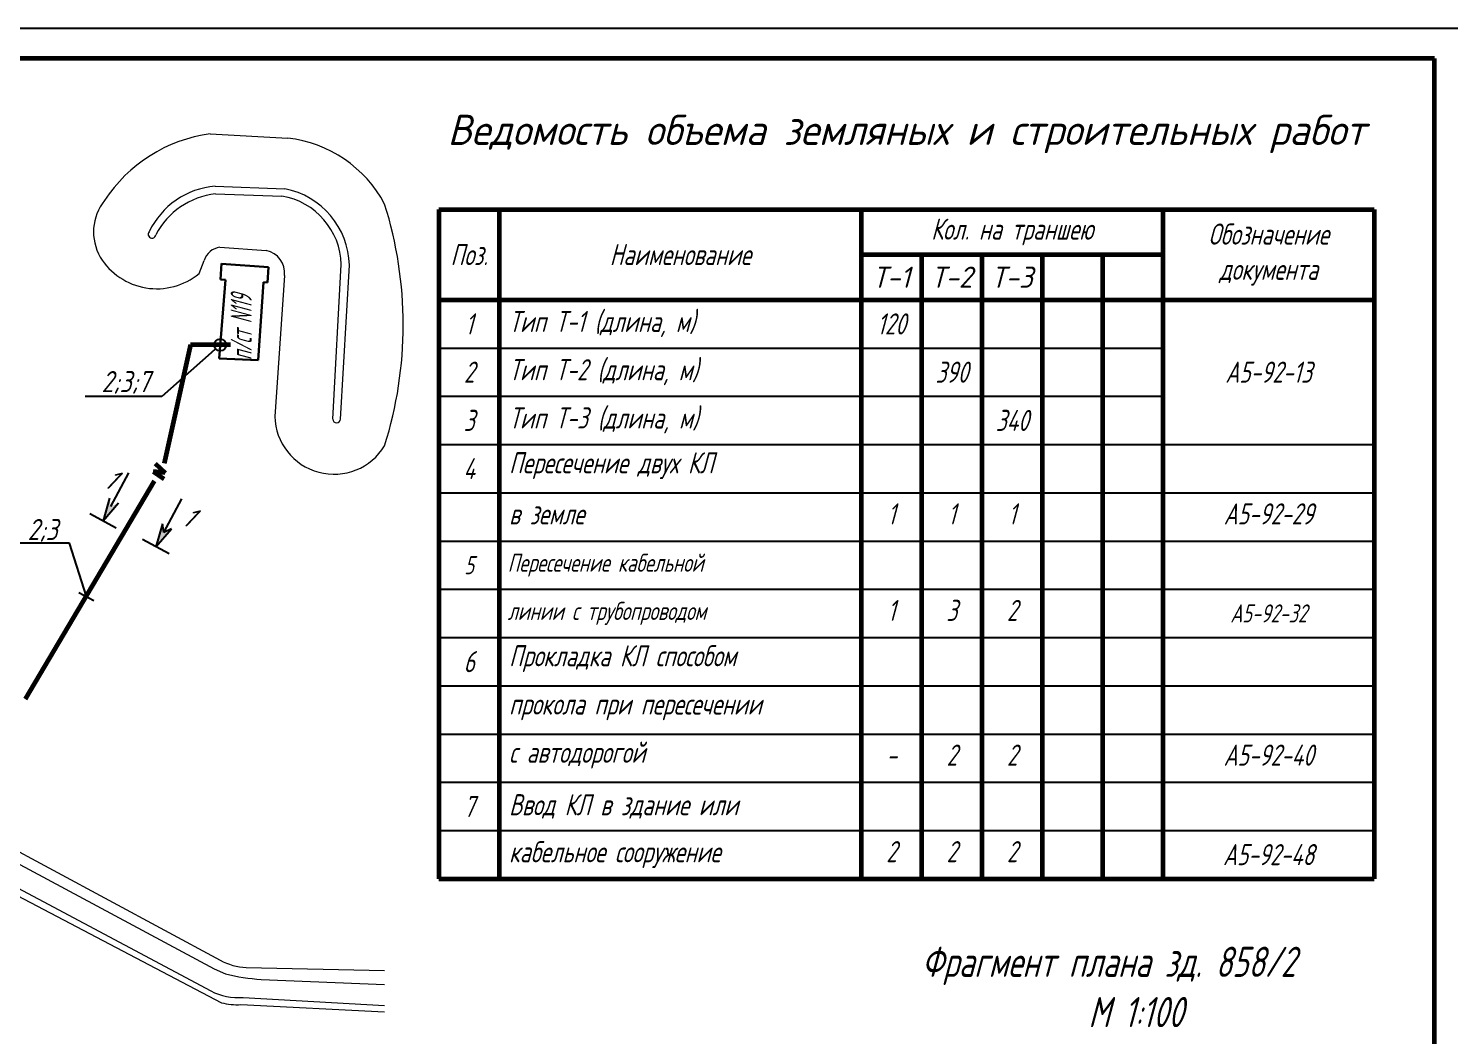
# Model space of a CAD drawing. Header units: millimetres. Extents: x -10490 to 5162, y -5053 to 76.
# Drawn here: x -5084.1 to -4848.5, y -561.1 to -394.1 of the extents above; entities that cross this region are included whole.
import ezdxf
from ezdxf import colors
from ezdxf.entities.mleader import LeaderData, LeaderLine
from ezdxf.math import Vec2, Vec3

# ---------------------------------------------------------------- set-up
doc = ezdxf.new("R2010")
doc.units = ezdxf.units.MM
for name, color, linetype, lineweight in [('КаБель силовой (Вновь)', 1, 'Continuous', 60), ('Линия выноска', 137, 'Continuous', 25), ('Рамка толстая', 7, 'Continuous', 60), ('Рамка тонкая', 5, 'Continuous', 25), ('Строительный', 251, 'Continuous', 13), ('ТаБлица', 253, 'Continuous', 25), ('Текст', 2, 'Continuous', 25)]:
    doc.layers.add(name, color=color, linetype=linetype, lineweight=lineweight)
doc.styles.add('GOST', font='GOST.shx', dxfattribs={"oblique": 15, "height": 3.5})
doc.styles.add('gost shx', font='gost.shx', dxfattribs={"oblique": 15})
doc.styles.add('SIMPLEX', font='simplex.shx', dxfattribs={"width": 0.7, "oblique": 15})

# ---------------------------------------------------------------- blocks, each defined once
blk = doc.blocks.new('A$C0CDB385D')
at = {"layer": 'Рамка толстая'}
for p, q in [((589, 415), (20, 415)), ((589, 5), (589, 415))]:
    blk.add_line(p, q, dxfattribs=at)
at = {"layer": 'Рамка тонкая'}
blk.add_line((594, 420), (0, 420), dxfattribs=at)
blk = doc.blocks.new('_Oblique')
at = {"color": 0, "linetype": 'ByBlock', "lineweight": -2}
blk.add_line((-0.5, -0.5), (0.5, 0.5), dxfattribs=at)
blk = doc.blocks.new('_DotBlank')
at = {"color": 0, "linetype": 'ByBlock', "lineweight": -2}
blk.add_line((-0.5, 0), (-1, 0), dxfattribs=at)
blk.add_circle((0, 0), 0.5, dxfattribs=at)

msp = doc.modelspace()

# ---------------------------------------------------------------- hatches: boundary and pattern name
at = {"layer": 'Линия выноска'}
for points in [[(-5071.72232, -475.81406), (-5069.15162, -472.8199), (-5070.4277, -473.42144), (-5070.62171, -472.02445)], [(-5062.95195, -480.10138), (-5060.38125, -477.10722), (-5061.65733, -477.70877), (-5061.85134, -476.31177)]]:
    msp.add_hatch(color=256, dxfattribs=at).paths.add_polyline_path(points)

# ---------------------------------------------------------------- linework, layer by layer
at = {"layer": 'КаБель силовой (Вновь)'}
for p, q in [((-5057.23292, -446.62065), (-5061.56158, -466.30598)), ((-5050.57839, -446.6362), (-5057.23291, -446.62065)), ((-5063.26925, -469.19982), (-5084.61507, -505.37258))]:
    msp.add_line(p, q, dxfattribs=at)
at = {"layer": 'КаБель силовой (Вновь)', "ltscale": 0.5}
for p, q in [((-5063.09991, -466.29894), (-5061.417, -467.85259)), ((-5063.39883, -467.6278), (-5061.6369, -468.8244)), ((-5061.417, -467.85259), (-5063.39883, -467.6278))]:
    msp.add_line(p, q, dxfattribs=at)
at = {"layer": 'Линия выноска'}
for p, q in [((-5070.4277, -473.42144), (-5067.41977, -467.86243)), ((-5070.62171, -472.02445), (-5071.72232, -475.81406)), ((-5071.72232, -475.81406), (-5069.15162, -472.8199)), ((-5061.65733, -477.70877), (-5058.6494, -472.14975)), ((-5069.52356, -477.00379), (-5073.92108, -474.62433)), ((-5061.85134, -476.31177), (-5062.95195, -480.10138)), ((-5062.95195, -480.10138), (-5060.38125, -477.10722)), ((-5061.65733, -477.70877), (-5061.85134, -476.31177)), ((-5060.38125, -477.10722), (-5061.65733, -477.70877)), ((-5060.75319, -481.29111), (-5065.15071, -478.91165))]:
    msp.add_line(p, q, dxfattribs=at)
at = {"layer": 'Рамка тонкая'}
for p, q in [((-5016.04361, -447.14683), (-4896.04361, -447.14683)), ((-5016.04361, -455.14683), (-4896.04361, -455.14683)), ((-5016.04361, -463.14683), (-4861.04361, -463.14683)), ((-5016.04361, -471.14683), (-4861.04361, -471.14683)), ((-5016.04361, -479.14683), (-4861.04361, -479.14683)), ((-5016.04361, -487.14683), (-4861.04361, -487.14683)), ((-5016.04361, -495.14683), (-4861.04361, -495.14683)), ((-5016.04361, -503.14683), (-4861.04361, -503.14683)), ((-5016.04361, -511.14683), (-4861.04361, -511.14683)), ((-5016.04361, -519.14683), (-4861.04361, -519.14683)), ((-5016.04361, -527.14683), (-4861.04361, -527.14683))]:
    msp.add_line(p, q, dxfattribs=at)
at = {"layer": 'Строительный', "color": 3, "lineweight": 18}
for p, q in [((-5053.97545, -411.61148), (-5041.0947, -412.35143)), ((-5053.12385, -420.31459), (-5041.57618, -420.7415)), ((-5053.09403, -421.55945), (-5042.06803, -421.94528)), ((-5052.33796, -430.43053), (-5044.67942, -430.98365)), ((-5055.80334, -434.80624), (-5054.97379, -432.62365)), ((-5033.62637, -458.93247), (-5032.22536, -433.30785)), ((-5032.38398, -458.92289), (-5030.88771, -433.38214)), ((-5041.66474, -435.13775), (-5043.25134, -458.47256))]:
    msp.add_line(p, q, dxfattribs=at)
at = {"layer": 'Строительный', "color": 6, "lineweight": 18}
for p, q in [((-5297.31747, -416.72759), (-5052.28631, -548.64927)), ((-5299.55318, -417.72042), (-5053.32491, -550.09538)), ((-5149.18333, -502.93139), (-5053.84908, -553.727)), ((-5149.86912, -504.44363), (-5052.103, -555.7033)), ((-5053.32491, -550.09538), (-5051.4102, -550.89844)), ((-5047.9914, -549.86166), (-5025.04361, -550.33123)), ((-5045.48286, -551.83357), (-5025.04361, -552.6837)), ((-5048.51479, -554.81042), (-5025.04361, -556.18624)), ((-5048.8773, -556.01301), (-5025.04361, -557.22061))]:
    msp.add_line(p, q, dxfattribs=at)
at = {"layer": 'Строительный', "color": 5, "lineweight": 30}
for p, q in [((-5052.27528, -435.79346), (-5052.08611, -433.15418)), ((-5052.07267, -433.15514), (-5044.27765, -433.71384)), ((-5044.27765, -433.71384), (-5044.46281, -436.29709)), ((-5052.48034, -448.86144), (-5051.44484, -435.8596)), ((-5051.44484, -435.8596), (-5052.27528, -435.79346)), ((-5045.15012, -436.24783), (-5046.02679, -449.16612)), ((-5044.46281, -436.29709), (-5045.15012, -436.24783)), ((-5046.02679, -449.16612), (-5052.48034, -448.86144))]:
    msp.add_line(p, q, dxfattribs=at)
at = {"layer": 'Строительный', "color": 3, "lineweight": 18}
for centre, radius, start, end in [((-5050.44511, -436.57993), 25.2168, 98.0478173, 146.595722), ((-5043.42269, -433.03423), 20.8134, 27.9886409, 83.5779954), ((-5052.09396, -433.51402), 13.23954, 94.4615222, 154.7242124), ((-5051.60359, -434.26524), 12.7929, 96.6904646, 152.567988), ((-5044.14585, -433.75353), 13.26334, 1.6045658, 78.8287296), ((-5064.89372, -427.89433), 8.40273, 141.7912447, 209.7790054), ((-5044.08318, -433.63519), 11.86233, 1.5812712, 80.219273), ((-5088.76894, -443.29979), 66.80006, 342.5485111, 17.4514889), ((-5063.59372, -428.29364), 0.64045, 137.5105753, 353.0081949), ((-5051.94057, -433.58864), 3.18302, 97.1719519, 162.3519815), ((-5045.32852, -434.62565), 3.6994, 352.0430998, 79.8945184), ((-5062.80148, -426.29635), 11.01782, 211.588184, 309.4322832), ((-5033.44287, -458.26326), 9.8107, 181.2224281, 328.8850772), ((-5033.00518, -458.92669), 0.62122, 180.5332042, 0.3504876)]:
    msp.add_arc(centre, radius, start, end, dxfattribs=at)
at = {"layer": 'Строительный', "color": 6, "lineweight": 18}
for centre, radius, start, end in [((-5047.52124, -539.98255), 9.89029, 241.1974441, 267.2752875), ((-5043.63106, -520.84301), 31.04583, 255.4887852, 266.5804278), ((-5049.40325, -545.51121), 9.34155, 241.5807296, 275.4575529), ((-5049.53658, -545.92633), 10.1082, 255.2918958, 273.7396102)]:
    msp.add_arc(centre, radius, start, end, dxfattribs=at)
at = {"layer": 'ТаБлица', "lineweight": 60}
for p, q in [((-5016.04361, -424.14683), (-4861.04361, -424.14683)), ((-5016.04361, -424.14683), (-5016.04361, -535.14683)), ((-5006.04361, -424.14683), (-5006.04361, -535.14683)), ((-4946.04361, -424.14683), (-4946.04361, -535.14683)), ((-4896.04361, -424.14683), (-4896.04361, -535.14683)), ((-4861.04361, -424.14683), (-4861.04361, -535.14683)), ((-4946.04361, -431.64683), (-4896.04361, -431.64683)), ((-4936.04361, -431.64683), (-4936.04361, -535.14683)), ((-4926.04361, -431.64683), (-4926.04361, -535.14683)), ((-4916.04361, -431.64683), (-4916.04361, -535.14683)), ((-4906.04361, -431.64683), (-4906.04361, -535.14683)), ((-5016.04361, -439.14683), (-4861.04361, -439.14683)), ((-5016.04361, -535.14683), (-4861.04361, -535.14683))]:
    msp.add_line(p, q, dxfattribs=at)

# ---------------------------------------------------------------- block references
msp.add_blockref('A$C0CDB385D', (-5440.0436, -814.14684))

# ---------------------------------------------------------------- texts
at = {"layer": 'ТаБлица', "color": 2, "char_height": 3, "style": 'SIMPLEX'}
for s, insert, width, attachment_point in [('5', (-5011.04361, -483.14683), 10, 5), (' Пересечение кабельной', (-5006.04361, -483.14683), 60, 4), (' линии с трубопроводом', (-5006.04361, -491.14683), 60, 4), ('А5-92-32', (-4878.54361, -491.14683), 35, 5)]:
    msp.add_mtext(s, dxfattribs=dict(at, insert=insert, width=width, attachment_point=attachment_point))
at = {"layer": 'Текст', "color": 5, "style": 'SIMPLEX', "oblique": 15, "width": 0.5}
msp.add_text('п/ст N119', height=3.5, rotation=90, dxfattribs=at).set_placement((-5047.06723, -449.117))
at = {"layer": 'Текст', "insert": (-4938.54361, -411.64683), "char_height": 5, "width": 155, "attachment_point": 5, "line_spacing_factor": 0.8, "style": 'SIMPLEX'}
msp.add_mtext('{\\Q15;\\W0.9;Ведомость объема земляных и строительных работ}', dxfattribs=at)
at = {"layer": 'Текст', "char_height": 3.5, "style": 'SIMPLEX'}
for s, insert, width, attachment_point in [('{\\Q15;Кол. на траншею}', (-4921.04361, -427.89683), 50, 5), ('{\\Q15;Обозначение документа}', (-4878.54361, -431.64683), 35, 5), ('{\\Q15;Поз.}', (-5011.04361, -431.64683), 10, 5), ('{\\Q15;Наименование}', (-4976.04361, -431.64683), 60, 5), ('{\\Q15;\\W0.9;Т-1}', (-4941.04361, -435.39683), 10, 5), ('{\\Q15;\\W0.9;Т-2}', (-4931.04361, -435.39683), 10, 5), ('{\\Q15;\\W0.9;Т-3}', (-4921.04361, -435.39683), 10, 5), ('{\\Q15;1}', (-5011.04361, -443.14683), 10, 5), ('{\\Q15; Тип Т-1 (длина, м)}', (-5006.04361, -443.14683), 60, 4), ('120', (-4941.04361, -443.14683), 10, 5), ('{\\Q15;2}', (-5011.04361, -451.14683), 10, 5), ('{\\Q15; Тип Т-2 (длина, м)}', (-5006.04361, -451.14683), 60, 4), ('390', (-4931.04361, -451.14683), 10, 5), ('{\\Q15;А5-92-13}', (-4878.54361, -451.14683), 35, 5), ('{\\Q15; Тип Т-3 (длина, м)}', (-5006.04361, -459.14683), 60, 4), ('{\\Q15;3}', (-5011.04361, -459.14683), 10, 5), ('340', (-4921.04361, -459.14683), 10, 5), ('{\\Q15;4}', (-5011.04361, -467.14683), 10, 5), ('{\\Q15; Пересечение двух КЛ}', (-5006.04361, -466.64683), 60, 4), ('{\\Q15; в земле }', (-5006.04361, -474.64683), 60, 4), ('{\\Q15;1}', (-4941.04361, -474.64683), 10, 5), ('{\\Q15;1}', (-4931.04361, -474.64683), 10, 5), ('{\\Q15;1}', (-4921.04361, -474.64683), 10, 5), ('{\\Q15;А5-92-29}', (-4878.54361, -474.64683), 35, 5), ('{\\Q15;1}', (-4941.04361, -490.64683), 10, 5), ('{\\Q15;3}', (-4931.04361, -490.64683), 10, 5), ('{\\Q15;2}', (-4921.04361, -490.64683), 10, 5), ('{\\Q15; Прокладка КЛ способом}', (-5006.04361, -498.64683), 60, 4), ('{\\Q15;6}', (-5011.04361, -499.14683), 10, 5), ('{\\Q15; прокола при пересечении}', (-5006.04361, -506.64683), 60, 4), ('{\\Q15; с автодорогой}', (-5006.04361, -514.64683), 60, 4), ('{\\Q15;2}', (-4931.04361, -514.64683), 10, 5), ('{\\Q15;2}', (-4921.04361, -514.64683), 10, 5), ('{\\Q15;А5-92-40}', (-4878.54361, -514.64683), 35, 5), ('-', (-4941.04361, -514.64683), 10, 5), ('{\\Q15;7}', (-5011.04361, -523.14683), 10, 5), ('{\\Q15; Ввод КЛ в здание или}', (-5006.04361, -523.14683), 60, 4), ('{\\Q15; кабельное сооружение }', (-5006.04361, -531.14683), 60, 4), ('{\\Q15;2}', (-4941.04361, -530.64683), 10, 5), ('2', (-4931.04361, -530.64683), 10, 5), ('2', (-4921.04361, -530.64683), 10, 5), ('{\\Q15;А5-92-48}', (-4878.54361, -531.14683), 35, 5)]:
    msp.add_mtext(s, dxfattribs=dict(at, insert=insert, width=width, attachment_point=attachment_point))
at = {"layer": 'Текст', "char_height": 3.5, "attachment_point": 1, "rotation": 331.7362291, "style": 'GOST'}
for insert in [(-5071.234, -466.34692), (-5058.30647, -472.59867)]:
    msp.add_mtext_dynamic_manual_height_columns('\\pi1.3389;1', width=3.689736, gutter_width=12.5, heights=[0], dxfattribs=dict(at, insert=insert))
at = {"layer": 'Текст', "insert": (-4954.89361, -546.41557), "char_height": 5, "attachment_point": 1, "style": 'SIMPLEX'}
msp.add_mtext_dynamic_manual_height_columns('\\pi18.836;Фрагмент плана зд. 858/2 \\P\\pi46.466;М 1:100', width=113.85, gutter_width=12.5, heights=[0], dxfattribs=at)

# ---------------------------------------------------------------- leaders
at = {"layer": 'Линия выноска'}
ml = msp.add_multileader_mtext('Standard', dxfattribs=at)
ml.set_content('2;3;7', color=2, style='gost shx')
ml.set_leader_properties()
ml.set_arrow_properties(name='DOTBLANK')
ml.build(insert=Vec2(0, 0))
ml.multileader.update_dxf_attribs({"text_left_attachment_type": 6, "text_right_attachment_type": 6, "dogleg_length": 0, "arrow_head_size": 2})
ctx = ml.context
ctx.base_point, ctx.char_height, ctx.arrow_head_size, ctx.plane_origin = Vec3(-5080.56902, -455.15803), 3.5, 2, Vec3(-5087.797, -395.53918)
ctx.left_attachment, ctx.right_attachment, ctx.text_align_type = 6, 6, 2
notes = []
notes.append((ctx, [(0, (1, 1, 0), (-5061.96453, -455.15803), (-1, 0), 0, [(0, [(-5052.30279, -446.63217)], 0, [])])]))
ctx.mtext.insert, ctx.mtext.alignment, ctx.mtext.flow_direction = Vec3(-5063.96453, -450.95803), 3, 5
ml = msp.add_multileader_mtext('Standard', dxfattribs=at)
ml.set_content('2;3', color=2, style='gost shx')
ml.set_leader_properties()
ml.set_arrow_properties(name='OBLIQUE')
ml.build(insert=Vec2(0, 0))
ml.multileader.update_dxf_attribs({"text_left_attachment_type": 6, "text_right_attachment_type": 6, "dogleg_length": 0, "arrow_head_size": 2})
ctx = ml.context
ctx.base_point, ctx.char_height, ctx.arrow_head_size, ctx.plane_origin = Vec3(-5090.02542, -479.50793), 3.5, 2, Vec3(-5103.42654, -426.40839)
ctx.left_attachment, ctx.right_attachment, ctx.text_align_type = 6, 6, 2
notes.append((ctx, [(0, (1, 1, 0), (-5077.25426, -479.50793), (-1, 0), 0, [(0, [(-5074.4785, -488.3484)], 0, [])])]))
ctx.mtext.insert, ctx.mtext.alignment, ctx.mtext.flow_direction = Vec3(-5079.25426, -475.48293), 3, 5
for ctx, leaders in notes:
    for number, flags, end, landing, length, lines in leaders:
        leader = LeaderData()
        leader.index, (leader.has_last_leader_line, leader.has_dogleg_vector, leader.attachment_direction) = number, flags
        leader.last_leader_point, leader.dogleg_vector, leader.dogleg_length = Vec3(end), Vec3(landing), length
        for number, points, colour, breaks in lines:
            line = LeaderLine()
            line.index, line.vertices, line.color, line.breaks = number, Vec3.list(points), colors.encode_raw_color(colour), breaks
            leader.lines.append(line)
        ctx.leaders.append(leader)

doc.saveas('drawing.dxf')
